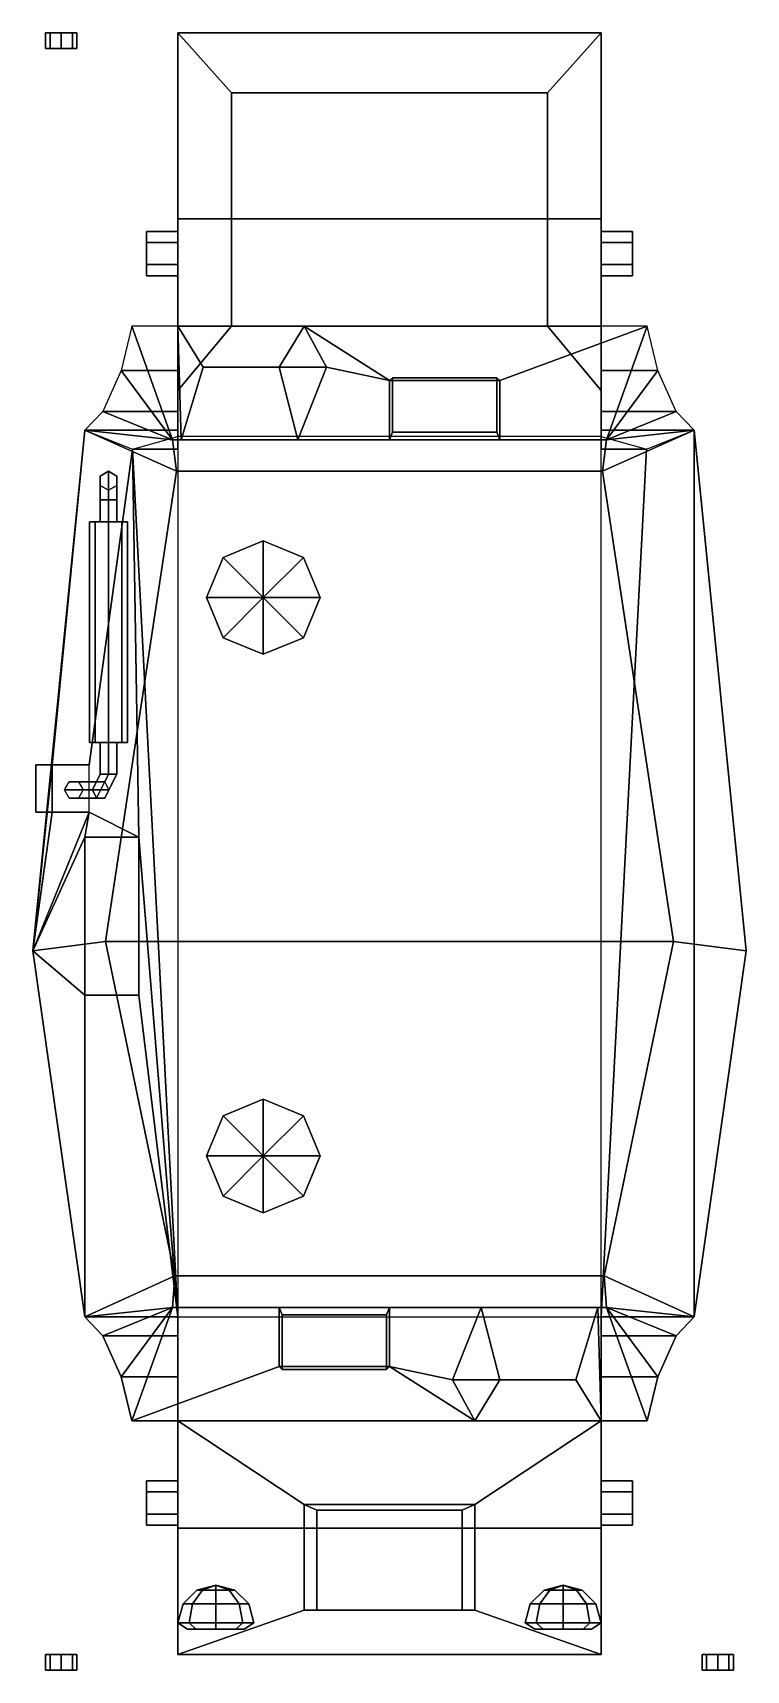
# Model space of a CAD drawing. Extents: x -1.13 to 1.13, y -2.51 to 2.68.
import ezdxf

# ---------------------------------------------------------------- set-up
doc = ezdxf.new("R2010")
doc.units = 0
doc.layers.get('0').update_dxf_attribs({"linetype": 'CONTINUOUS'})

msp = doc.modelspace()

# ---------------------------------------------------------------- linework, layer by layer
for points in [[(-1.0754, 2.68, 0.8354), (-1.09, 2.68, 0.8), (-1.09, 2.63, 0.8), (-1.0754, 2.63, 0.8354)], [(-1.09, 2.68, 0.8), (-1.0754, 2.68, 0.7646), (-1.0754, 2.63, 0.7646), (-1.09, 2.63, 0.8)], [(-1.04, 2.68, 0.75), (-1.0754, 2.68, 0.7646), (-1.09, 2.68, 0.8), (-1.0046, 2.68, 0.7646)], [(-1.09, 2.68, 0.8), (-1.0754, 2.68, 0.8354), (-0.99, 2.68, 0.8), (-1.0046, 2.68, 0.7646)], [(-1.04, 2.68, 0.85), (-1.0754, 2.68, 0.8354), (-1.0754, 2.63, 0.8354), (-1.04, 2.63, 0.85)], [(-1.0754, 2.68, 0.7646), (-1.04, 2.68, 0.75), (-1.04, 2.63, 0.75), (-1.0754, 2.63, 0.7646)], [(-1.0046, 2.68, 0.8354), (-0.99, 2.68, 0.8), (-1.0754, 2.68, 0.8354), (-1.04, 2.68, 0.85)], [(-1.0046, 2.68, 0.8354), (-1.04, 2.68, 0.85), (-1.04, 2.63, 0.85), (-1.0046, 2.63, 0.8354)], [(-1.04, 2.68, 0.75), (-1.0046, 2.68, 0.7646), (-1.0046, 2.63, 0.7646), (-1.04, 2.63, 0.75)], [(-0.99, 2.68, 0.8), (-1.0046, 2.68, 0.8354), (-1.0046, 2.63, 0.8354), (-0.99, 2.63, 0.8)], [(-1.0046, 2.68, 0.7646), (-0.99, 2.68, 0.8), (-0.99, 2.63, 0.8), (-1.0046, 2.63, 0.7646)], [(0.67, 2.68, 0.91), (0.67, 2.09, 0.51), (-0.67, 2.09, 0.51), (-0.67, 2.68, 0.91)], [(-0.67, 2.68, 0.91), (-0.67, 2.09, 0.51), (-0.67, 1.4, 0.51), (-0.67, 1.5458, 1.0886)], [(-0.5, 1.75, 1.33), (-0.5, 2.49, 1.19), (-0.67, 2.68, 0.91), (-0.67, 1.5458, 1.0886)], [(0.5, 2.49, 1.19), (0.67, 2.68, 0.91), (-0.67, 2.68, 0.91), (-0.5, 2.49, 1.19)], [(0.67, 1.5458, 1.0886), (0.67, 2.68, 0.91), (0.5, 2.49, 1.19), (0.5, 1.75, 1.33)], [(0.67, 1.4, 0.51), (0.67, 2.09, 0.51), (0.67, 2.68, 0.91), (0.67, 1.5458, 1.0886)], [(0.5, 1.75, 1.33), (0.5, 2.49, 1.19), (-0.5, 2.49, 1.19), (-0.5, 1.75, 1.33)], [(-0.67, 1.4, 0.51), (-0.67, 2.09, 0.51), (0.67, 2.09, 0.51), (0.67, 1.4, 0.51)], [(-0.67, 2.05, 0.55), (-0.67, 2.015, 0.4894), (-0.77, 2.015, 0.4894), (-0.77, 2.05, 0.55)], [(-0.67, 2.015, 0.6106), (-0.67, 2.05, 0.55), (-0.77, 2.05, 0.55), (-0.77, 2.015, 0.6106)], [(0.77, 2.015, 0.6106), (0.77, 2.05, 0.55), (0.67, 2.05, 0.55), (0.67, 2.015, 0.6106)], [(0.77, 2.05, 0.55), (0.77, 2.015, 0.4894), (0.67, 2.015, 0.4894), (0.67, 2.05, 0.55)], [(-0.67, 2.015, 0.4894), (-0.67, 1.945, 0.4894), (-0.77, 1.945, 0.4894), (-0.77, 2.015, 0.4894)], [(-0.67, 1.945, 0.6106), (-0.67, 2.015, 0.6106), (-0.77, 2.015, 0.6106), (-0.77, 1.945, 0.6106)], [(0.77, 1.945, 0.6106), (0.77, 2.015, 0.6106), (0.67, 2.015, 0.6106), (0.67, 1.945, 0.6106)], [(0.77, 2.015, 0.4894), (0.77, 1.945, 0.4894), (0.67, 1.945, 0.4894), (0.67, 2.015, 0.4894)], [(-0.67, 1.945, 0.4894), (-0.67, 1.91, 0.55), (-0.77, 1.91, 0.55), (-0.77, 1.945, 0.4894)], [(-0.67, 1.91, 0.55), (-0.67, 1.945, 0.6106), (-0.77, 1.945, 0.6106), (-0.77, 1.91, 0.55)], [(0.77, 1.91, 0.55), (0.77, 1.945, 0.6106), (0.67, 1.945, 0.6106), (0.67, 1.91, 0.55)], [(0.77, 1.945, 0.4894), (0.77, 1.91, 0.55), (0.67, 1.91, 0.55), (0.67, 1.945, 0.4894)], [(-0.8502, 1.61, 1.24), (-0.8502, 1.61, 1.24), (-0.6878, 1.39, 1.6637), (-0.8157, 1.75, 1.33)], [(-0.8157, 1.75, 1.33), (-0.8502, 1.61, 1.24), (-0.67, 1.61, 1.24), (-0.67, 1.75, 1.33)], [(-0.8157, 1.75, 1.33), (-0.6878, 1.39, 1.6637), (-0.66, 1.39, 1.6637), (-0.67, 1.75, 1.33)], [(-0.67, 1.75, 1.33), (-0.59, 1.62, 1.61), (-0.35, 1.62, 1.61), (-0.27, 1.75, 1.33)], [(-0.67, 1.75, 1.33), (-0.66, 1.39, 1.6637), (-0.66, 1.39, 1.6637), (-0.59, 1.62, 1.61)], [(-0.67, 1.75, 1.33), (-0.67, 1.42, 0.94), (-0.67, 1.48, 1.09), (-0.67, 1.61, 1.24)], [(-0.67, 1.75, 1.33), (-0.5, 1.75, 1.33), (-0.67, 1.5458, 1.0886), (-0.67, 1.75, 1.33)], [(-0.27, 1.75, 1.33), (-0.35, 1.62, 1.61), (-0.2, 1.6197, 1.4508)], [(-0.27, 1.75, 1.33), (-0.2, 1.6197, 1.4508), (0, 1.5774, 1.49), (-0.27, 1.75, 1.33)], [(-0.27, 1.75, 1.33), (0, 1.5774, 1.49), (0.35, 1.5774, 1.49), (0.8157, 1.75, 1.33)], [(0.35, 1.5774, 1.49), (0.35, 1.39, 1.6637), (0.6878, 1.39, 1.6637), (0.8157, 1.75, 1.33)], [(0.67, 1.75, 1.33), (0.67, 1.5458, 1.0886), (0.5, 1.75, 1.33), (0.67, 1.75, 1.33)], [(0.67, 1.48, 1.09), (0.67, 1.42, 0.94), (0.67, 1.75, 1.33), (0.67, 1.61, 1.24)], [(0.67, 1.75, 1.33), (0.67, 1.61, 1.24), (0.8502, 1.61, 1.24), (0.8157, 1.75, 1.33)], [(0.8157, 1.75, 1.33), (0.6878, 1.39, 1.6637), (0.8502, 1.61, 1.24)], [(-0.9077, 1.48, 1.09), (-0.9077, 1.48, 1.09), (-0.6878, 1.39, 1.6637), (-0.8502, 1.61, 1.24)], [(-0.8502, 1.61, 1.24), (-0.9077, 1.48, 1.09), (-0.67, 1.48, 1.09), (-0.67, 1.61, 1.24)], [(-0.59, 1.62, 1.61), (-0.66, 1.39, 1.6637), (-0.29, 1.39, 1.6637), (-0.35, 1.62, 1.61)], [(-0.2, 1.6197, 1.4508), (-0.35, 1.62, 1.61), (-0.29, 1.39, 1.6637)], [(-0.2, 1.6197, 1.4508), (-0.29, 1.39, 1.6637), (0, 1.39, 1.6637), (0, 1.5774, 1.49)], [(0.67, 1.61, 1.24), (0.67, 1.48, 1.09), (0.9077, 1.48, 1.09), (0.8502, 1.61, 1.24)], [(0.8502, 1.61, 1.24), (0.6878, 1.39, 1.6637), (0.9077, 1.48, 1.09)], [(0, 1.5774, 1.49), (0, 1.39, 1.6637), (0.01, 1.4139, 1.66), (0.01, 1.5866, 1.5)], [(0, 1.5774, 1.49), (0.01, 1.5866, 1.5), (0.34, 1.5866, 1.5), (0.35, 1.5774, 1.49)], [(0.01, 1.5866, 1.5), (0.01, 1.4139, 1.66), (0.34, 1.4139, 1.66), (0.34, 1.5866, 1.5)], [(0.34, 1.5866, 1.5), (0.34, 1.4139, 1.66), (0.35, 1.39, 1.6637), (0.35, 1.5774, 1.49)], [(-0.67, 1.5458, 1.0886), (-0.67, 1.4, 0.51), (-0.67, 1.36, 0.72), (-0.67, 1.42, 0.94)], [(0.67, 1.36, 0.72), (0.67, 1.4, 0.51), (0.67, 1.5458, 1.0886), (0.67, 1.42, 0.94)], [(-0.9652, 1.42, 0.94), (-0.9652, 1.42, 0.94), (-0.6878, 1.39, 1.6637), (-0.9077, 1.48, 1.09)], [(-0.9077, 1.48, 1.09), (-0.9652, 1.42, 0.94), (-0.67, 1.42, 0.94), (-0.67, 1.48, 1.09)], [(0.67, 1.48, 1.09), (0.67, 1.42, 0.94), (0.9652, 1.42, 0.94), (0.9077, 1.48, 1.09)], [(0.9077, 1.48, 1.09), (0.6878, 1.39, 1.6637), (0.9652, 1.42, 0.94)], [(-0.9652, 1.42, 0.94), (-1.13, -0.23, 1.18), (-0.9, -0.2, 1.71), (-0.6745, 1.29, 1.71)], [(-1.13, -0.23, 1.18), (-0.9652, 1.42, 0.94), (-1.0682, 0.36, 1.09)], [(-0.9652, 1.42, 0.94), (-0.8142, 1.36, 0.72), (-0.9515, 0.36, 0.92), (-1.0682, 0.36, 1.09)], [(-0.6745, 1.29, 1.71), (-0.6745, 1.29, 1.71), (-0.6878, 1.39, 1.6637), (-0.9652, 1.42, 0.94)], [(-0.9652, 1.42, 0.94), (-0.8142, 1.36, 0.72), (-0.67, 1.36, 0.72), (-0.67, 1.42, 0.94)], [(0.01, 1.4139, 1.66), (0, 1.39, 1.6637), (0.35, 1.39, 1.6637), (0.34, 1.4139, 1.66)], [(0.9652, -1.39, 0.94), (0.67, -1.39, 0.51), (0.8142, 1.36, 0.72), (0.9652, 1.42, 0.94)], [(0.67, 1.42, 0.94), (0.67, 1.36, 0.72), (0.8142, 1.36, 0.72), (0.9652, 1.42, 0.94)], [(0.6745, 1.29, 1.71), (0.9, -0.2, 1.71), (1.13, -0.23, 1.18), (0.9652, 1.42, 0.94)], [(0.9652, 1.42, 0.94), (0.6878, 1.39, 1.6637), (0.6745, 1.29, 1.71)], [(1.13, -0.23, 1.18), (0.9652, -1.39, 0.94), (0.9652, 1.42, 0.94), (1.13, -0.23, 1.18)], [(-0.9515, 0.36, 0.92), (-0.8142, 1.36, 0.72), (-0.7936, 0.13, 0.69), (-0.9515, 0.21, 0.92)], [(-0.8142, 1.36, 0.72), (-0.67, 1.4, 0.51), (-0.67, 1.4, 0.51), (-0.67, 1.36, 0.72)], [(-0.67, 1.4, 0.51), (-0.67, -1.39, 0.51), (-0.67, -1.39, 0.51), (-0.8142, 1.36, 0.72)], [(-0.67, -1.39, 0.51), (-0.67, -1.39, 0.51), (-0.7936, 0.13, 0.69), (-0.8142, 1.36, 0.72)], [(0.6745, 1.29, 1.71), (0.6878, 1.39, 1.6637), (-0.6878, 1.39, 1.6637), (-0.6745, 1.29, 1.71)], [(0.67, 1.36, 0.72), (0.67, 1.4, 0.51), (0.67, 1.4, 0.51), (0.8142, 1.36, 0.72)], [(0.67, -1.39, 0.51), (0.67, -1.39, 0.51), (0.67, 1.4, 0.51), (0.8142, 1.36, 0.72)], [(-0.89, 1.29, 0.67), (-0.89, 1.23, 0.67), (-0.916, 1.245, 0.67), (-0.916, 1.275, 0.67)], [(-0.89, 1.29, 0.67), (-0.916, 1.275, 0.67), (-0.916, 1.2, 0.745), (-0.89, 1.2, 0.76)], [(-0.916, 1.275, 0.67), (-0.916, 1.245, 0.67), (-0.916, 1.2, 0.715), (-0.916, 1.2, 0.745)], [(0.9, -0.2, 1.71), (0.6745, 1.29, 1.71), (-0.6745, 1.29, 1.71), (-0.9, -0.2, 1.71)], [(-0.864, 1.275, 0.67), (-0.864, 1.245, 0.67), (-0.89, 1.23, 0.67), (-0.89, 1.29, 0.67)], [(-0.864, 1.275, 0.67), (-0.89, 1.29, 0.67), (-0.89, 1.2, 0.76), (-0.864, 1.2, 0.745)], [(-0.864, 1.245, 0.67), (-0.864, 1.275, 0.67), (-0.864, 1.2, 0.745), (-0.864, 1.2, 0.715)], [(-0.916, 1.245, 0.67), (-0.89, 1.23, 0.67), (-0.89, 1.2, 0.7), (-0.916, 1.2, 0.715)], [(-0.89, 1.2, 0.76), (-0.916, 1.2, 0.745), (-0.916, 1.13, 0.745), (-0.89, 1.13, 0.76)], [(-0.916, 1.2, 0.745), (-0.916, 1.2, 0.715), (-0.916, 1.13, 0.715), (-0.916, 1.13, 0.745)], [(-0.916, 1.2, 0.715), (-0.89, 1.2, 0.7), (-0.89, 1.13, 0.7), (-0.916, 1.13, 0.715)], [(-0.89, 1.23, 0.67), (-0.864, 1.245, 0.67), (-0.864, 1.2, 0.715), (-0.89, 1.2, 0.7)], [(-0.864, 1.2, 0.745), (-0.89, 1.2, 0.76), (-0.89, 1.13, 0.76), (-0.864, 1.13, 0.745)], [(-0.89, 1.2, 0.7), (-0.864, 1.2, 0.715), (-0.864, 1.13, 0.715), (-0.89, 1.13, 0.7)], [(-0.864, 1.2, 0.715), (-0.864, 1.2, 0.745), (-0.864, 1.13, 0.745), (-0.864, 1.13, 0.715)], [(-0.89, 1.13, 0.67), (-0.9324, 1.13, 0.6876), (-0.95, 1.13, 0.73), (-0.8476, 1.13, 0.6876)], [(-0.8476, 1.13, 0.6876), (-0.95, 1.13, 0.73), (-0.9324, 1.13, 0.7724), (-0.83, 1.13, 0.73)], [(-0.95, 1.13, 0.73), (-0.9324, 1.13, 0.6876), (-0.9324, 0.43, 0.6876), (-0.95, 0.43, 0.73)], [(-0.9324, 1.13, 0.7724), (-0.95, 1.13, 0.73), (-0.95, 0.43, 0.73), (-0.9324, 0.43, 0.7724)], [(-0.83, 1.13, 0.73), (-0.9324, 1.13, 0.7724), (-0.89, 1.13, 0.79), (-0.8476, 1.13, 0.7724)], [(-0.9324, 1.13, 0.6876), (-0.89, 1.13, 0.67), (-0.89, 0.43, 0.67), (-0.9324, 0.43, 0.6876)], [(-0.89, 1.13, 0.79), (-0.9324, 1.13, 0.7724), (-0.9324, 0.43, 0.7724), (-0.89, 0.43, 0.79)], [(-0.89, 1.13, 0.67), (-0.8476, 1.13, 0.6876), (-0.8476, 0.43, 0.6876), (-0.89, 0.43, 0.67)], [(-0.8476, 1.13, 0.7724), (-0.89, 1.13, 0.79), (-0.89, 0.43, 0.79), (-0.8476, 0.43, 0.7724)], [(-0.8476, 1.13, 0.6876), (-0.83, 1.13, 0.73), (-0.83, 0.43, 0.73), (-0.8476, 0.43, 0.6876)], [(-0.83, 1.13, 0.73), (-0.8476, 1.13, 0.7724), (-0.8476, 0.43, 0.7724), (-0.83, 0.43, 0.73)], [(-0.4, 1.07, 1.71), (-0.5273, 1.0173, 1.71), (-0.5273, 1.0173, 1.75), (-0.4, 1.07, 1.75)], [(-0.4, 1.07, 1.75), (-0.5273, 1.0173, 1.75), (-0.4, 0.89, 1.79)], [(-0.2727, 1.0173, 1.71), (-0.4, 1.07, 1.71), (-0.4, 1.07, 1.75), (-0.2727, 1.0173, 1.75)], [(-0.2727, 1.0173, 1.75), (-0.4, 1.07, 1.75), (-0.4, 0.89, 1.79)], [(-0.5273, 1.0173, 1.71), (-0.58, 0.89, 1.71), (-0.58, 0.89, 1.75), (-0.5273, 1.0173, 1.75)], [(-0.5273, 1.0173, 1.75), (-0.58, 0.89, 1.75), (-0.4, 0.89, 1.79)], [(-0.22, 0.89, 1.75), (-0.2727, 1.0173, 1.75), (-0.4, 0.89, 1.79)], [(-0.22, 0.89, 1.71), (-0.2727, 1.0173, 1.71), (-0.2727, 1.0173, 1.75), (-0.22, 0.89, 1.75)], [(-0.58, 0.89, 1.71), (-0.5273, 0.7627, 1.71), (-0.5273, 0.7627, 1.75), (-0.58, 0.89, 1.75)], [(-0.58, 0.89, 1.75), (-0.5273, 0.7627, 1.75), (-0.4, 0.89, 1.79)], [(-0.5273, 0.7627, 1.75), (-0.4, 0.71, 1.75), (-0.4, 0.89, 1.79)], [(-0.4, 0.71, 1.75), (-0.2727, 0.7627, 1.75), (-0.4, 0.89, 1.79)], [(-0.2727, 0.7627, 1.75), (-0.22, 0.89, 1.75), (-0.4, 0.89, 1.79)], [(-0.2727, 0.7627, 1.71), (-0.22, 0.89, 1.71), (-0.22, 0.89, 1.75), (-0.2727, 0.7627, 1.75)], [(-0.5273, 0.7627, 1.71), (-0.4, 0.71, 1.71), (-0.4, 0.71, 1.75), (-0.5273, 0.7627, 1.75)], [(-0.4, 0.71, 1.71), (-0.2727, 0.7627, 1.71), (-0.2727, 0.7627, 1.75), (-0.4, 0.71, 1.75)], [(-0.95, 0.43, 0.73), (-0.8476, 0.43, 0.7724), (-0.89, 0.43, 0.79), (-0.9324, 0.43, 0.7724)], [(-0.9324, 0.43, 0.6876), (-0.83, 0.43, 0.73), (-0.8476, 0.43, 0.7724), (-0.95, 0.43, 0.73)], [(-0.89, 0.43, 0.67), (-0.8476, 0.43, 0.6876), (-0.83, 0.43, 0.73), (-0.9324, 0.43, 0.6876)], [(-0.916, 0.43, 0.715), (-0.89, 0.43, 0.7), (-0.89, 0.33, 0.7), (-0.916, 0.33, 0.715)], [(-0.916, 0.43, 0.745), (-0.916, 0.43, 0.715), (-0.916, 0.33, 0.715), (-0.916, 0.33, 0.745)], [(-0.89, 0.43, 0.76), (-0.916, 0.43, 0.745), (-0.916, 0.33, 0.745), (-0.89, 0.33, 0.76)], [(-0.89, 0.43, 0.7), (-0.864, 0.43, 0.715), (-0.864, 0.33, 0.715), (-0.89, 0.33, 0.7)], [(-0.864, 0.43, 0.745), (-0.89, 0.43, 0.76), (-0.89, 0.33, 0.76), (-0.864, 0.33, 0.745)], [(-0.864, 0.43, 0.715), (-0.864, 0.43, 0.745), (-0.864, 0.33, 0.745), (-0.864, 0.33, 0.715)], [(-1.13, -0.23, 1.18), (-1.0682, 0.36, 1.09), (-1.0682, 0.21, 1.09)], [(-1.0682, 0.36, 1.09), (-0.9515, 0.36, 0.92), (-1.12, 0.36, 0.92), (-1.12, 0.36, 1.01)], [(-1.12, 0.36, 1.01), (-1.12, 0.36, 0.92), (-1.12, 0.21, 0.92), (-1.12, 0.21, 1.01)], [(-1.0682, 0.36, 1.09), (-1.12, 0.36, 1.01), (-1.12, 0.21, 1.01), (-1.0682, 0.21, 1.09)], [(-0.916, 0.33, 0.715), (-0.89, 0.33, 0.7), (-0.928, 0.254, 0.7658), (-0.941, 0.28, 0.7583)], [(-0.916, 0.33, 0.745), (-0.916, 0.33, 0.715), (-0.941, 0.28, 0.7583), (-0.928, 0.306, 0.7658)], [(-0.89, 0.33, 0.7), (-0.864, 0.33, 0.715), (-0.902, 0.254, 0.7808), (-0.928, 0.254, 0.7658)], [(-0.89, 0.33, 0.76), (-0.916, 0.33, 0.745), (-0.928, 0.306, 0.7658), (-0.902, 0.306, 0.7808)], [(-0.864, 0.33, 0.715), (-0.864, 0.33, 0.745), (-0.889, 0.28, 0.7883), (-0.902, 0.254, 0.7808)], [(-0.864, 0.33, 0.745), (-0.89, 0.33, 0.76), (-0.902, 0.306, 0.7808), (-0.889, 0.28, 0.7883)], [(-0.928, 0.306, 0.7658), (-0.941, 0.28, 0.7583), (-1.03, 0.28, 0.92), (-1.015, 0.306, 0.92)], [(-0.941, 0.28, 0.7583), (-0.928, 0.254, 0.7658), (-1.015, 0.254, 0.92), (-1.03, 0.28, 0.92)], [(-0.902, 0.306, 0.7808), (-0.928, 0.306, 0.7658), (-1.015, 0.306, 0.92), (-0.985, 0.306, 0.92)], [(-0.889, 0.28, 0.7883), (-0.902, 0.306, 0.7808), (-0.985, 0.306, 0.92), (-0.97, 0.28, 0.92)], [(-0.902, 0.254, 0.7808), (-0.889, 0.28, 0.7883), (-0.97, 0.28, 0.92), (-0.985, 0.254, 0.92)], [(-1.0682, 0.21, 1.09), (-0.9515, 0.21, 0.92), (-1.13, -0.23, 1.18)], [(-0.9515, 0.21, 0.92), (-0.9652, 0.13, 0.94), (-1.13, -0.23, 1.18)], [(-1.12, 0.21, 1.01), (-1.12, 0.21, 0.92), (-0.9515, 0.21, 0.92), (-1.0682, 0.21, 1.09)], [(-0.928, 0.254, 0.7658), (-0.902, 0.254, 0.7808), (-0.985, 0.254, 0.92), (-1.015, 0.254, 0.92)], [(-0.7936, 0.13, 0.69), (-0.7936, 0.13, 0.69), (-0.9652, 0.13, 0.94), (-0.9515, 0.21, 0.92)], [(-0.9652, 0.13, 0.94), (-0.9652, -0.37, 0.94), (-1.13, -0.23, 1.18)], [(-0.7936, 0.13, 0.69), (-0.7936, 0.13, 0.69), (-0.9652, 0.13, 0.76), (-0.9652, 0.13, 0.94)], [(-0.9652, 0.13, 0.76), (-0.7936, 0.13, 0.69), (-0.7936, -0.37, 0.69), (-0.9652, -0.37, 0.76)], [(-0.9652, 0.13, 0.94), (-0.9652, 0.13, 0.76), (-0.9652, -0.37, 0.76), (-0.9652, -0.37, 0.94)], [(-0.67, -1.39, 0.51), (-0.67, -1.39, 0.51), (-0.7936, -0.37, 0.69), (-0.7936, 0.13, 0.69)], [(-1.13, -0.23, 1.18), (-0.9652, -1.39, 0.94), (-0.6804, -1.26, 1.71), (-0.9, -0.2, 1.71)], [(-0.9, -0.2, 1.71), (-0.6804, -1.26, 1.71), (0.6804, -1.26, 1.71), (0.9, -0.2, 1.71)], [(0.9, -0.2, 1.71), (0.6804, -1.26, 1.71), (0.9652, -1.39, 0.94), (1.13, -0.23, 1.18)], [(-0.9652, -0.37, 0.94), (-0.9652, -1.39, 0.94), (-1.13, -0.23, 1.18)], [(-0.9652, -0.37, 0.94), (-0.7936, -0.37, 0.69), (-0.67, -1.39, 0.51), (-0.9652, -1.39, 0.94)], [(-0.9652, -0.37, 0.94), (-0.9652, -0.37, 0.76), (-0.7936, -0.37, 0.69), (-0.9652, -0.37, 0.94)], [(-0.4, -0.7, 1.71), (-0.5273, -0.7527, 1.71), (-0.5273, -0.7527, 1.75), (-0.4, -0.7, 1.75)], [(-0.4, -0.7, 1.75), (-0.5273, -0.7527, 1.75), (-0.4, -0.88, 1.79)], [(-0.2727, -0.7527, 1.71), (-0.4, -0.7, 1.71), (-0.4, -0.7, 1.75), (-0.2727, -0.7527, 1.75)], [(-0.2727, -0.7527, 1.75), (-0.4, -0.7, 1.75), (-0.4, -0.88, 1.79)], [(-0.5273, -0.7527, 1.71), (-0.58, -0.88, 1.71), (-0.58, -0.88, 1.75), (-0.5273, -0.7527, 1.75)], [(-0.5273, -0.7527, 1.75), (-0.58, -0.88, 1.75), (-0.4, -0.88, 1.79)], [(-0.22, -0.88, 1.75), (-0.2727, -0.7527, 1.75), (-0.4, -0.88, 1.79)], [(-0.22, -0.88, 1.71), (-0.2727, -0.7527, 1.71), (-0.2727, -0.7527, 1.75), (-0.22, -0.88, 1.75)], [(-0.58, -0.88, 1.71), (-0.5273, -1.0073, 1.71), (-0.5273, -1.0073, 1.75), (-0.58, -0.88, 1.75)], [(-0.58, -0.88, 1.75), (-0.5273, -1.0073, 1.75), (-0.4, -0.88, 1.79)], [(-0.5273, -1.0073, 1.75), (-0.4, -1.06, 1.75), (-0.4, -0.88, 1.79)], [(-0.2727, -1.0073, 1.75), (-0.22, -0.88, 1.75), (-0.4, -0.88, 1.79)], [(-0.4, -1.06, 1.75), (-0.2727, -1.0073, 1.75), (-0.4, -0.88, 1.79)], [(-0.2727, -1.0073, 1.71), (-0.22, -0.88, 1.71), (-0.22, -0.88, 1.75), (-0.2727, -1.0073, 1.75)], [(-0.5273, -1.0073, 1.71), (-0.4, -1.06, 1.71), (-0.4, -1.06, 1.75), (-0.5273, -1.0073, 1.75)], [(-0.4, -1.06, 1.71), (-0.2727, -1.0073, 1.71), (-0.2727, -1.0073, 1.75), (-0.4, -1.06, 1.75)], [(-0.9652, -1.39, 0.94), (-0.6878, -1.36, 1.6637), (-0.6804, -1.26, 1.71)], [(-0.6804, -1.26, 1.71), (-0.6878, -1.36, 1.6637), (0.6878, -1.36, 1.6637), (0.6804, -1.26, 1.71)], [(0.6804, -1.26, 1.71), (0.6804, -1.26, 1.71), (0.6878, -1.36, 1.6637), (0.9652, -1.39, 0.94)], [(-0.9077, -1.45, 1.09), (-0.6878, -1.36, 1.6637), (-0.9652, -1.39, 0.94)], [(-0.9652, -1.39, 0.94), (-0.67, -1.39, 0.51), (-0.67, -1.39, 0.51), (-0.67, -1.39, 0.94)], [(-0.9652, -1.39, 0.94), (-0.67, -1.39, 0.94), (-0.67, -1.45, 1.09), (-0.9077, -1.45, 1.09)], [(-0.8502, -1.58, 1.24), (-0.6878, -1.36, 1.6637), (-0.9077, -1.45, 1.09)], [(-0.8157, -1.72, 1.33), (-0.6878, -1.36, 1.6637), (-0.8502, -1.58, 1.24)], [(-0.35, -1.5474, 1.49), (-0.35, -1.36, 1.6637), (-0.6878, -1.36, 1.6637), (-0.8157, -1.72, 1.33)], [(-0.67, -1.39, 0.94), (-0.67, -1.39, 0.51), (-0.67, -1.72, 1.33), (-0.67, -1.45, 1.09)], [(-0.67, -1.39, 0.51), (-0.67, -2.06, 0.51), (-0.67, -2.46, 1.05), (-0.67, -1.72, 1.33)], [(0.67, -1.39, 0.51), (0.67, -2.06, 0.51), (-0.67, -2.06, 0.51), (-0.67, -1.39, 0.51)], [(-0.01, -1.3839, 1.66), (0, -1.36, 1.6637), (-0.35, -1.36, 1.6637), (-0.34, -1.3839, 1.66)], [(-0.34, -1.5566, 1.5), (-0.34, -1.3839, 1.66), (-0.35, -1.36, 1.6637), (-0.35, -1.5474, 1.49)], [(-0.01, -1.5566, 1.5), (-0.01, -1.3839, 1.66), (-0.34, -1.3839, 1.66), (-0.34, -1.5566, 1.5)], [(0, -1.5474, 1.49), (0, -1.36, 1.6637), (-0.01, -1.3839, 1.66), (-0.01, -1.5566, 1.5)], [(0.2, -1.5897, 1.4508), (0.29, -1.36, 1.6637), (0, -1.36, 1.6637), (0, -1.5474, 1.49)], [(0.2, -1.5897, 1.4508), (0.35, -1.59, 1.61), (0.29, -1.36, 1.6637)], [(0.59, -1.59, 1.61), (0.66, -1.36, 1.6637), (0.29, -1.36, 1.6637), (0.35, -1.59, 1.61)], [(0.67, -1.72, 1.33), (0.66, -1.36, 1.6637), (0.66, -1.36, 1.6637), (0.59, -1.59, 1.61)], [(0.8157, -1.72, 1.33), (0.6878, -1.36, 1.6637), (0.66, -1.36, 1.6637), (0.67, -1.72, 1.33)], [(0.67, -1.39, 0.51), (0.9652, -1.39, 0.94), (0.67, -1.39, 0.94), (0.67, -1.39, 0.51)], [(0.67, -1.72, 1.33), (0.67, -1.39, 0.51), (0.67, -1.39, 0.94), (0.67, -1.45, 1.09)], [(0.67, -2.46, 1.05), (0.67, -2.06, 0.51), (0.67, -1.39, 0.51), (0.67, -1.72, 1.33)], [(0.9652, -1.39, 0.94), (0.9077, -1.45, 1.09), (0.67, -1.45, 1.09), (0.67, -1.39, 0.94)], [(0.8502, -1.58, 1.24), (0.8502, -1.58, 1.24), (0.6878, -1.36, 1.6637), (0.8157, -1.72, 1.33)], [(0.9077, -1.45, 1.09), (0.9077, -1.45, 1.09), (0.6878, -1.36, 1.6637), (0.8502, -1.58, 1.24)], [(0.9652, -1.39, 0.94), (0.9652, -1.39, 0.94), (0.6878, -1.36, 1.6637), (0.9077, -1.45, 1.09)], [(-0.9077, -1.45, 1.09), (-0.67, -1.45, 1.09), (-0.67, -1.58, 1.24), (-0.8502, -1.58, 1.24)], [(-0.67, -1.58, 1.24), (-0.67, -1.45, 1.09), (-0.67, -1.72, 1.33), (-0.67, -1.58, 1.24)], [(0.9077, -1.45, 1.09), (0.8502, -1.58, 1.24), (0.67, -1.58, 1.24), (0.67, -1.45, 1.09)], [(0.67, -1.72, 1.33), (0.67, -1.45, 1.09), (0.67, -1.58, 1.24)], [(0.27, -1.72, 1.33), (0, -1.5474, 1.49), (-0.35, -1.5474, 1.49), (-0.8157, -1.72, 1.33)], [(0, -1.5474, 1.49), (-0.01, -1.5566, 1.5), (-0.34, -1.5566, 1.5), (-0.35, -1.5474, 1.49)], [(0.27, -1.72, 1.33), (0.2, -1.5897, 1.4508), (0, -1.5474, 1.49), (0.27, -1.72, 1.33)], [(-0.8502, -1.58, 1.24), (-0.67, -1.58, 1.24), (-0.67, -1.72, 1.33), (-0.8157, -1.72, 1.33)], [(0.27, -1.72, 1.33), (0.35, -1.59, 1.61), (0.2, -1.5897, 1.4508)], [(0.67, -1.72, 1.33), (0.59, -1.59, 1.61), (0.35, -1.59, 1.61), (0.27, -1.72, 1.33)], [(0.8502, -1.58, 1.24), (0.8157, -1.72, 1.33), (0.67, -1.72, 1.33), (0.67, -1.58, 1.24)], [(-0.67, -1.72, 1.33), (-0.67, -2.46, 1.05), (-0.27, -2.32, 1.103), (-0.27, -1.9843, 1.23)], [(-0.67, -1.72, 1.33), (-0.27, -1.9843, 1.23), (0.27, -1.9843, 1.23), (0.67, -1.72, 1.33)], [(0.27, -1.9843, 1.23), (0.27, -2.32, 1.103), (0.67, -2.46, 1.05), (0.67, -1.72, 1.33)], [(-0.67, -1.945, 0.6106), (-0.67, -1.91, 0.55), (-0.77, -1.91, 0.55), (-0.77, -1.945, 0.6106)], [(-0.67, -1.91, 0.55), (-0.67, -1.945, 0.4894), (-0.77, -1.945, 0.4894), (-0.77, -1.91, 0.55)], [(0.77, -1.945, 0.6106), (0.77, -1.91, 0.55), (0.67, -1.91, 0.55), (0.67, -1.945, 0.6106)], [(0.77, -1.91, 0.55), (0.77, -1.945, 0.4894), (0.67, -1.945, 0.4894), (0.67, -1.91, 0.55)], [(-0.67, -2.015, 0.6106), (-0.67, -1.945, 0.6106), (-0.77, -1.945, 0.6106), (-0.77, -2.015, 0.6106)], [(-0.67, -1.945, 0.4894), (-0.67, -2.015, 0.4894), (-0.77, -2.015, 0.4894), (-0.77, -1.945, 0.4894)], [(0.77, -2.015, 0.6106), (0.77, -1.945, 0.6106), (0.67, -1.945, 0.6106), (0.67, -2.015, 0.6106)], [(0.77, -1.945, 0.4894), (0.77, -2.015, 0.4894), (0.67, -2.015, 0.4894), (0.67, -1.945, 0.4894)], [(-0.67, -2.05, 0.55), (-0.67, -2.015, 0.6106), (-0.77, -2.015, 0.6106), (-0.77, -2.05, 0.55)], [(-0.67, -2.015, 0.4894), (-0.67, -2.05, 0.55), (-0.77, -2.05, 0.55), (-0.77, -2.015, 0.4894)], [(-0.27, -1.9843, 1.23), (-0.27, -2.32, 1.103), (-0.23, -2.32, 1.11), (-0.23, -2.0029, 1.23)], [(-0.27, -1.9843, 1.23), (-0.23, -2.0029, 1.23), (0.23, -2.0029, 1.23), (0.27, -1.9843, 1.23)], [(-0.23, -2.0029, 1.23), (-0.23, -2.32, 1.11), (0.23, -2.32, 1.11), (0.23, -2.0029, 1.23)], [(0.23, -2.0029, 1.23), (0.23, -2.32, 1.11), (0.27, -2.32, 1.103), (0.27, -1.9843, 1.23)], [(0.77, -2.05, 0.55), (0.77, -2.015, 0.6106), (0.67, -2.015, 0.6106), (0.67, -2.05, 0.55)], [(0.77, -2.015, 0.4894), (0.77, -2.05, 0.55), (0.67, -2.05, 0.55), (0.67, -2.015, 0.4894)], [(-0.67, -2.46, 1.05), (-0.67, -2.06, 0.51), (0.67, -2.06, 0.51), (0.67, -2.46, 1.05)], [(-0.5924, -2.2561, 1.1676), (-0.6235, -2.3, 1.1365), (-0.6539, -2.3, 1.21), (-0.61, -2.2561, 1.21)], [(-0.61, -2.2561, 1.21), (-0.6539, -2.3, 1.21), (-0.6235, -2.3, 1.2835), (-0.5924, -2.2561, 1.2524)], [(-0.55, -2.2561, 1.15), (-0.55, -2.3, 1.1061), (-0.6235, -2.3, 1.1365), (-0.5924, -2.2561, 1.1676)], [(-0.5924, -2.2561, 1.2524), (-0.6235, -2.3, 1.2835), (-0.55, -2.3, 1.3139), (-0.55, -2.2561, 1.27)], [(-0.55, -2.24, 1.21), (-0.5924, -2.2561, 1.1676), (-0.61, -2.2561, 1.21), (-0.55, -2.24, 1.21)], [(-0.55, -2.24, 1.21), (-0.61, -2.2561, 1.21), (-0.5924, -2.2561, 1.2524), (-0.55, -2.24, 1.21)], [(-0.55, -2.24, 1.21), (-0.55, -2.2561, 1.15), (-0.5924, -2.2561, 1.1676), (-0.55, -2.24, 1.21)], [(-0.55, -2.24, 1.21), (-0.5924, -2.2561, 1.2524), (-0.55, -2.2561, 1.27), (-0.55, -2.24, 1.21)], [(-0.55, -2.24, 1.21), (-0.5076, -2.2561, 1.1676), (-0.55, -2.2561, 1.15), (-0.55, -2.24, 1.21)], [(-0.55, -2.24, 1.21), (-0.49, -2.2561, 1.21), (-0.5076, -2.2561, 1.1676), (-0.55, -2.24, 1.21)], [(-0.55, -2.24, 1.21), (-0.5076, -2.2561, 1.2524), (-0.49, -2.2561, 1.21), (-0.55, -2.24, 1.21)], [(-0.55, -2.24, 1.21), (-0.55, -2.2561, 1.27), (-0.5076, -2.2561, 1.2524), (-0.55, -2.24, 1.21)], [(-0.5076, -2.2561, 1.1676), (-0.4765, -2.3, 1.1365), (-0.55, -2.3, 1.1061), (-0.55, -2.2561, 1.15)], [(-0.55, -2.2561, 1.27), (-0.55, -2.3, 1.3139), (-0.4765, -2.3, 1.2835), (-0.5076, -2.2561, 1.2524)], [(-0.49, -2.2561, 1.21), (-0.4461, -2.3, 1.21), (-0.4765, -2.3, 1.1365), (-0.5076, -2.2561, 1.1676)], [(-0.5076, -2.2561, 1.2524), (-0.4765, -2.3, 1.2835), (-0.4461, -2.3, 1.21), (-0.49, -2.2561, 1.21)], [(0.5076, -2.2561, 1.1676), (0.4765, -2.3, 1.1365), (0.4461, -2.3, 1.21), (0.49, -2.2561, 1.21)], [(0.49, -2.2561, 1.21), (0.4461, -2.3, 1.21), (0.4765, -2.3, 1.2835), (0.5076, -2.2561, 1.2524)], [(0.55, -2.2561, 1.15), (0.55, -2.3, 1.1061), (0.4765, -2.3, 1.1365), (0.5076, -2.2561, 1.1676)], [(0.5076, -2.2561, 1.2524), (0.4765, -2.3, 1.2835), (0.55, -2.3, 1.3139), (0.55, -2.2561, 1.27)], [(0.55, -2.24, 1.21), (0.49, -2.2561, 1.21), (0.5076, -2.2561, 1.2524), (0.55, -2.24, 1.21)], [(0.55, -2.24, 1.21), (0.5076, -2.2561, 1.1676), (0.49, -2.2561, 1.21), (0.55, -2.24, 1.21)], [(0.55, -2.24, 1.21), (0.5076, -2.2561, 1.2524), (0.55, -2.2561, 1.27), (0.55, -2.24, 1.21)], [(0.55, -2.24, 1.21), (0.55, -2.2561, 1.15), (0.5076, -2.2561, 1.1676), (0.55, -2.24, 1.21)], [(0.55, -2.24, 1.21), (0.55, -2.2561, 1.27), (0.5924, -2.2561, 1.2524), (0.55, -2.24, 1.21)], [(0.55, -2.24, 1.21), (0.5924, -2.2561, 1.2524), (0.61, -2.2561, 1.21), (0.55, -2.24, 1.21)], [(0.55, -2.24, 1.21), (0.61, -2.2561, 1.21), (0.5924, -2.2561, 1.1676), (0.55, -2.24, 1.21)], [(0.55, -2.24, 1.21), (0.5924, -2.2561, 1.1676), (0.55, -2.2561, 1.15), (0.55, -2.24, 1.21)], [(0.5924, -2.2561, 1.1676), (0.6235, -2.3, 1.1365), (0.55, -2.3, 1.1061), (0.55, -2.2561, 1.15)], [(0.55, -2.2561, 1.27), (0.55, -2.3, 1.3139), (0.6235, -2.3, 1.2835), (0.5924, -2.2561, 1.2524)], [(0.61, -2.2561, 1.21), (0.6539, -2.3, 1.21), (0.6235, -2.3, 1.1365), (0.5924, -2.2561, 1.1676)], [(0.5924, -2.2561, 1.2524), (0.6235, -2.3, 1.2835), (0.6539, -2.3, 1.21), (0.61, -2.2561, 1.21)], [(-0.6235, -2.3, 1.1365), (-0.6349, -2.36, 1.1251), (-0.67, -2.36, 1.21), (-0.6539, -2.3, 1.21)], [(-0.6539, -2.3, 1.21), (-0.67, -2.36, 1.21), (-0.6349, -2.36, 1.2949), (-0.6235, -2.3, 1.2835)], [(-0.27, -2.32, 1.103), (-0.67, -2.46, 1.05), (0.67, -2.46, 1.05), (0.27, -2.32, 1.103)], [(-0.55, -2.3, 1.1061), (-0.55, -2.36, 1.09), (-0.6349, -2.36, 1.1251), (-0.6235, -2.3, 1.1365)], [(-0.6235, -2.3, 1.2835), (-0.6349, -2.36, 1.2949), (-0.55, -2.36, 1.33), (-0.55, -2.3, 1.3139)], [(-0.4765, -2.3, 1.1365), (-0.4651, -2.36, 1.1251), (-0.55, -2.36, 1.09), (-0.55, -2.3, 1.1061)], [(-0.55, -2.3, 1.3139), (-0.55, -2.36, 1.33), (-0.4651, -2.36, 1.2949), (-0.4765, -2.3, 1.2835)], [(-0.4461, -2.3, 1.21), (-0.43, -2.36, 1.21), (-0.4651, -2.36, 1.1251), (-0.4765, -2.3, 1.1365)], [(-0.4765, -2.3, 1.2835), (-0.4651, -2.36, 1.2949), (-0.43, -2.36, 1.21), (-0.4461, -2.3, 1.21)], [(-0.23, -2.32, 1.11), (-0.27, -2.32, 1.103), (0.27, -2.32, 1.103), (0.23, -2.32, 1.11)], [(0.4765, -2.3, 1.1365), (0.4651, -2.36, 1.1251), (0.43, -2.36, 1.21), (0.4461, -2.3, 1.21)], [(0.4461, -2.3, 1.21), (0.43, -2.36, 1.21), (0.4651, -2.36, 1.2949), (0.4765, -2.3, 1.2835)], [(0.4765, -2.3, 1.2835), (0.4651, -2.36, 1.2949), (0.55, -2.36, 1.33), (0.55, -2.3, 1.3139)], [(0.55, -2.3, 1.1061), (0.55, -2.36, 1.09), (0.4651, -2.36, 1.1251), (0.4765, -2.3, 1.1365)], [(0.55, -2.3, 1.3139), (0.55, -2.36, 1.33), (0.6349, -2.36, 1.2949), (0.6235, -2.3, 1.2835)], [(0.6235, -2.3, 1.1365), (0.6349, -2.36, 1.1251), (0.55, -2.36, 1.09), (0.55, -2.3, 1.1061)], [(0.6539, -2.3, 1.21), (0.67, -2.36, 1.21), (0.6349, -2.36, 1.1251), (0.6235, -2.3, 1.1365)], [(0.6235, -2.3, 1.2835), (0.6349, -2.36, 1.2949), (0.67, -2.36, 1.21), (0.6539, -2.3, 1.21)], [(-0.67, -2.36, 1.21), (-0.6349, -2.36, 1.1251), (-0.6136, -2.38, 1.1464), (-0.64, -2.38, 1.21)], [(-0.6349, -2.36, 1.2949), (-0.67, -2.36, 1.21), (-0.64, -2.38, 1.21), (-0.6136, -2.38, 1.2736)], [(-0.4864, -2.38, 1.2736), (-0.64, -2.38, 1.21), (-0.6136, -2.38, 1.1464), (-0.46, -2.38, 1.21)], [(-0.55, -2.38, 1.3), (-0.6136, -2.38, 1.2736), (-0.64, -2.38, 1.21), (-0.4864, -2.38, 1.2736)], [(-0.6349, -2.36, 1.1251), (-0.55, -2.36, 1.09), (-0.55, -2.38, 1.12), (-0.6136, -2.38, 1.1464)], [(-0.55, -2.36, 1.33), (-0.6349, -2.36, 1.2949), (-0.6136, -2.38, 1.2736), (-0.55, -2.38, 1.3)], [(-0.46, -2.38, 1.21), (-0.6136, -2.38, 1.1464), (-0.55, -2.38, 1.12), (-0.4864, -2.38, 1.1464)], [(-0.55, -2.36, 1.09), (-0.4651, -2.36, 1.1251), (-0.4864, -2.38, 1.1464), (-0.55, -2.38, 1.12)], [(-0.4651, -2.36, 1.2949), (-0.55, -2.36, 1.33), (-0.55, -2.38, 1.3), (-0.4864, -2.38, 1.2736)], [(-0.4651, -2.36, 1.1251), (-0.43, -2.36, 1.21), (-0.46, -2.38, 1.21), (-0.4864, -2.38, 1.1464)], [(-0.43, -2.36, 1.21), (-0.4651, -2.36, 1.2949), (-0.4864, -2.38, 1.2736), (-0.46, -2.38, 1.21)], [(0.43, -2.36, 1.21), (0.4651, -2.36, 1.1251), (0.4864, -2.38, 1.1464), (0.46, -2.38, 1.21)], [(0.4651, -2.36, 1.2949), (0.43, -2.36, 1.21), (0.46, -2.38, 1.21), (0.4864, -2.38, 1.2736)], [(0.55, -2.38, 1.3), (0.4864, -2.38, 1.2736), (0.46, -2.38, 1.21), (0.6136, -2.38, 1.2736)], [(0.6136, -2.38, 1.2736), (0.46, -2.38, 1.21), (0.4864, -2.38, 1.1464), (0.64, -2.38, 1.21)], [(0.55, -2.36, 1.33), (0.4651, -2.36, 1.2949), (0.4864, -2.38, 1.2736), (0.55, -2.38, 1.3)], [(0.4651, -2.36, 1.1251), (0.55, -2.36, 1.09), (0.55, -2.38, 1.12), (0.4864, -2.38, 1.1464)], [(0.64, -2.38, 1.21), (0.4864, -2.38, 1.1464), (0.55, -2.38, 1.12), (0.6136, -2.38, 1.1464)], [(0.6349, -2.36, 1.2949), (0.55, -2.36, 1.33), (0.55, -2.38, 1.3), (0.6136, -2.38, 1.2736)], [(0.55, -2.36, 1.09), (0.6349, -2.36, 1.1251), (0.6136, -2.38, 1.1464), (0.55, -2.38, 1.12)], [(0.6349, -2.36, 1.1251), (0.67, -2.36, 1.21), (0.64, -2.38, 1.21), (0.6136, -2.38, 1.1464)], [(0.67, -2.36, 1.21), (0.6349, -2.36, 1.2949), (0.6136, -2.38, 1.2736), (0.64, -2.38, 1.21)], [(-1.04, -2.46, 1.16), (-1.0754, -2.46, 1.1746), (-1.09, -2.46, 1.21), (-1.0046, -2.46, 1.1746)], [(-1.09, -2.46, 1.21), (-1.0754, -2.46, 1.2454), (-0.99, -2.46, 1.21), (-1.0046, -2.46, 1.1746)], [(-1.09, -2.46, 1.21), (-1.0754, -2.46, 1.1746), (-1.0754, -2.51, 1.1746), (-1.09, -2.51, 1.21)], [(-1.0754, -2.46, 1.2454), (-1.09, -2.46, 1.21), (-1.09, -2.51, 1.21), (-1.0754, -2.51, 1.2454)], [(-1.0046, -2.46, 1.2454), (-0.99, -2.46, 1.21), (-1.0754, -2.46, 1.2454), (-1.04, -2.46, 1.26)], [(-1.0754, -2.46, 1.1746), (-1.04, -2.46, 1.16), (-1.04, -2.51, 1.16), (-1.0754, -2.51, 1.1746)], [(-1.04, -2.46, 1.26), (-1.0754, -2.46, 1.2454), (-1.0754, -2.51, 1.2454), (-1.04, -2.51, 1.26)], [(-1.04, -2.46, 1.16), (-1.0046, -2.46, 1.1746), (-1.0046, -2.51, 1.1746), (-1.04, -2.51, 1.16)], [(-1.0046, -2.46, 1.2454), (-1.04, -2.46, 1.26), (-1.04, -2.51, 1.26), (-1.0046, -2.51, 1.2454)], [(-1.0046, -2.46, 1.1746), (-0.99, -2.46, 1.21), (-0.99, -2.51, 1.21), (-1.0046, -2.51, 1.1746)], [(-0.99, -2.46, 1.21), (-1.0046, -2.46, 1.2454), (-1.0046, -2.51, 1.2454), (-0.99, -2.51, 1.21)], [(1.0046, -2.46, 1.2454), (0.99, -2.46, 1.21), (0.99, -2.51, 1.21), (1.0046, -2.51, 1.2454)], [(0.99, -2.46, 1.21), (1.0046, -2.46, 1.1746), (1.0046, -2.51, 1.1746), (0.99, -2.51, 1.21)], [(1.04, -2.46, 1.16), (1.0046, -2.46, 1.1746), (0.99, -2.46, 1.21), (1.0754, -2.46, 1.1746)], [(0.99, -2.46, 1.21), (1.0046, -2.46, 1.2454), (1.09, -2.46, 1.21), (1.0754, -2.46, 1.1746)], [(1.04, -2.46, 1.26), (1.0046, -2.46, 1.2454), (1.0046, -2.51, 1.2454), (1.04, -2.51, 1.26)], [(1.0046, -2.46, 1.1746), (1.04, -2.46, 1.16), (1.04, -2.51, 1.16), (1.0046, -2.51, 1.1746)], [(1.0754, -2.46, 1.2454), (1.09, -2.46, 1.21), (1.0046, -2.46, 1.2454), (1.04, -2.46, 1.26)], [(1.0754, -2.46, 1.2454), (1.04, -2.46, 1.26), (1.04, -2.51, 1.26), (1.0754, -2.51, 1.2454)], [(1.04, -2.46, 1.16), (1.0754, -2.46, 1.1746), (1.0754, -2.51, 1.1746), (1.04, -2.51, 1.16)], [(1.09, -2.46, 1.21), (1.0754, -2.46, 1.2454), (1.0754, -2.51, 1.2454), (1.09, -2.51, 1.21)], [(1.0754, -2.46, 1.1746), (1.09, -2.46, 1.21), (1.09, -2.51, 1.21), (1.0754, -2.51, 1.1746)], [(-1.0754, -2.51, 1.2454), (-1.09, -2.51, 1.21), (-1.0046, -2.51, 1.2454), (-1.04, -2.51, 1.26)], [(-0.99, -2.51, 1.21), (-1.0046, -2.51, 1.2454), (-1.09, -2.51, 1.21), (-1.0754, -2.51, 1.1746)], [(-1.04, -2.51, 1.16), (-1.0046, -2.51, 1.1746), (-0.99, -2.51, 1.21), (-1.0754, -2.51, 1.1746)], [(1.09, -2.51, 1.21), (1.0754, -2.51, 1.2454), (0.99, -2.51, 1.21), (1.0046, -2.51, 1.1746)], [(1.0046, -2.51, 1.2454), (0.99, -2.51, 1.21), (1.0754, -2.51, 1.2454), (1.04, -2.51, 1.26)], [(1.04, -2.51, 1.16), (1.0754, -2.51, 1.1746), (1.09, -2.51, 1.21), (1.0046, -2.51, 1.1746)]]:
    msp.add_3dface(points)

doc.saveas('drawing.dxf')
